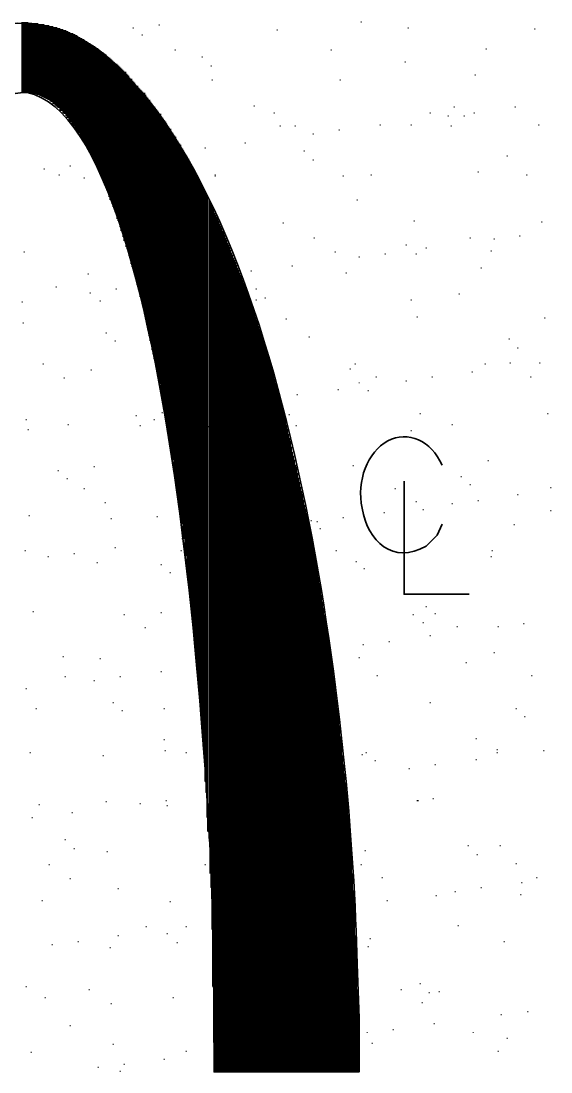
# Model space of a CAD drawing. Header units: inches. Extents: x 5 to 516, y -193 to 129.
# Drawn here: x 34.471 to 36.239, y -51.656 to -48.151 of the extents above; entities that cross this region are included whole.
import ezdxf

# ---------------------------------------------------------------- set-up
doc = ezdxf.new("R2010")
doc.units = ezdxf.units.IN
doc.header["$MEASUREMENT"] = 0
doc.layers.add('PDF4_Geometry', color=7, linetype='Continuous')

msp = doc.modelspace()

# ---------------------------------------------------------------- linework, layer by layer
at = {"layer": 'PDF4_Geometry', "lineweight": 15}
for points in [[(34.4737489, -48.3879781), (34.4737489, -48.1546447), (34.4737489, -48.3879781)], [(34.4770855, -48.3879781), (34.4770855, -48.1546447), (34.4770855, -48.3879781)], [(34.4804221, -48.3879781), (34.4804221, -48.1546447), (34.4804221, -48.3879781)], [(34.4837451, -48.3879781), (34.4837451, -48.1546447), (34.4837451, -48.3879781)], [(34.4870817, -48.3879781), (34.4870817, -48.1546447), (34.4870817, -48.3879781)], [(34.4904183, -48.3879781), (34.4904183, -48.1546447), (34.4904183, -48.3879781)], [(34.4937549, -48.3879781), (34.4937549, -48.1546447), (34.4937549, -48.3879781)], [(34.4970779, -48.3913147), (34.4970779, -48.1579813), (34.4970779, -48.3913147)], [(34.5004145, -48.3913147), (34.5004145, -48.1579813), (34.5004145, -48.3913147)], [(34.5037511, -48.3913147), (34.5037511, -48.1579813), (34.5037511, -48.3913147)], [(34.5070877, -48.3913147), (34.5070877, -48.1579813), (34.5070877, -48.3913147)], [(34.5104107, -48.3946512), (34.5104107, -48.1579846), (34.5104107, -48.3946512)], [(34.5137473, -48.3946512), (34.5137473, -48.1579846), (34.5137473, -48.3946512)], [(34.5170839, -48.3946512), (34.5170839, -48.1579846), (34.5170839, -48.3946512)], [(34.5204205, -48.3946512), (34.5204205, -48.1579846), (34.5204205, -48.3946512)], [(34.5237571, -48.397981), (34.5237571, -48.157981), (34.5237571, -48.397981)], [(34.5270801, -48.397981), (34.5270801, -48.157981), (34.5270801, -48.397981)], [(34.5304167, -48.397981), (34.5304167, -48.1613144), (34.5304167, -48.397981)], [(34.5337533, -48.4013109), (34.5337533, -48.1613108), (34.5337533, -48.4013109)], [(34.5370898, -48.4013109), (34.5370898, -48.1613108), (34.5370898, -48.4013109)], [(34.5404129, -48.4046474), (34.5404129, -48.1613141), (34.5404129, -48.4046474)], [(34.5437495, -48.4046474), (34.5437495, -48.1613141), (34.5437495, -48.4046474)], [(34.5470861, -48.407984), (34.5470861, -48.1613173), (34.5470861, -48.407984)], [(34.5504226, -48.407984), (34.5504226, -48.1646507), (34.5504226, -48.407984)], [(34.5537457, -48.4113138), (34.5537457, -48.1646472), (34.5537457, -48.4113138)], [(34.5570823, -48.4113138), (34.5570823, -48.1646472), (34.5570823, -48.4113138)], [(34.5604188, -48.4146436), (34.5604188, -48.1646436), (34.5604188, -48.4146436)], [(34.5637554, -48.4146436), (34.5637554, -48.1646436), (34.5637554, -48.4146436)], [(34.5670785, -48.4179802), (34.5670785, -48.1679802), (34.5670785, -48.4179802)], [(34.570415, -48.4213168), (34.570415, -48.1679835), (34.570415, -48.4213168)], [(34.5737516, -48.4213168), (34.5737516, -48.1679835), (34.5737516, -48.4213168)], [(34.5770882, -48.4279832), (34.5770882, -48.1679832), (34.5770882, -48.4279832)], [(34.5804113, -48.4279832), (34.5804113, -48.1713165), (34.5804113, -48.4279832)], [(34.5837478, -48.431313), (34.5837478, -48.171313), (34.5837478, -48.431313)], [(34.5870844, -48.4346496), (34.5870844, -48.1713163), (34.5870844, -48.4346496)], [(34.590421, -48.4379794), (34.590421, -48.1713127), (34.590421, -48.4379794)], [(34.593744, -48.441316), (34.593744, -48.1746493), (34.593744, -48.441316)], [(34.5970806, -48.441316), (34.5970806, -48.1746493), (34.5970806, -48.441316)], [(34.6004172, -48.4479824), (34.6004172, -48.1746491), (34.6004172, -48.4479824)], [(34.6037538, -48.4513122), (34.6037538, -48.1779789), (34.6037538, -48.4513122)], [(34.6070904, -48.4513122), (34.6070904, -48.1779789), (34.6070904, -48.4513122)], [(34.6104134, -48.4579786), (34.6104134, -48.1779786), (34.6104134, -48.4579786)], [(34.61375, -48.4613152), (34.61375, -48.1813152), (34.61375, -48.4613152)], [(34.6170866, -48.4613152), (34.6170866, -48.1813152), (34.6170866, -48.4613152)], [(34.6204232, -48.4679816), (34.6204232, -48.1813149), (34.6204232, -48.4679816)], [(34.6237462, -48.474648), (34.6237462, -48.184648), (34.6237462, -48.474648)], [(34.6270828, -48.474648), (34.6270828, -48.184648), (34.6270828, -48.474648)], [(34.6304194, -48.4813144), (34.6304194, -48.187981), (34.6304194, -48.4813144)], [(34.633756, -48.4879808), (34.633756, -48.1879808), (34.633756, -48.4879808)], [(34.637079, -48.4879808), (34.637079, -48.1913141), (34.637079, -48.4879808)], [(34.6404156, -48.4946472), (34.6404156, -48.1913138), (34.6404156, -48.4946472)], [(34.6437522, -48.5013136), (34.6437522, -48.1913136), (34.6437522, -48.5013136)], [(34.6470888, -48.5013136), (34.6470888, -48.1946469), (34.6470888, -48.5013136)], [(34.6504118, -48.50798), (34.6504118, -48.1946466), (34.6504118, -48.50798)], [(34.6537484, -48.5146464), (34.6537484, -48.1979797), (34.6537484, -48.5146464)], [(34.657085, -48.517983), (34.657085, -48.1979829), (34.657085, -48.517983)], [(34.6604216, -48.5246494), (34.6604216, -48.201316), (34.6604216, -48.5246494)], [(34.6637446, -48.5246494), (34.6637446, -48.2046493), (34.6637446, -48.5246494)], [(34.6670812, -48.5346456), (34.6670812, -48.2046455), (34.6670812, -48.5346456)], [(34.6704178, -48.5379821), (34.6704178, -48.2079821), (34.6704178, -48.5379821)], [(34.6737544, -48.5446485), (34.6737544, -48.2079818), (34.6737544, -48.5446485)], [(34.6770774, -48.5479783), (34.6770774, -48.2113117), (34.6770774, -48.5479783)], [(34.680414, -48.5579813), (34.680414, -48.2113146), (34.680414, -48.5579813)], [(34.6837506, -48.5613179), (34.6837506, -48.2146512), (34.6837506, -48.5613179)], [(34.6870871, -48.5679775), (34.6870871, -48.2179775), (34.6870871, -48.5679775)], [(34.6904237, -48.5713141), (34.6904237, -48.2179808), (34.6904237, -48.5713141)], [(34.6937468, -48.5746507), (34.6937468, -48.2213174), (34.6937468, -48.5746507)], [(34.6970834, -48.5846469), (34.6970834, -48.2246469), (34.6970834, -48.5846469)], [(34.7004199, -48.5913133), (34.7004199, -48.2246466), (34.7004199, -48.5913133)], [(34.7037565, -48.5979797), (34.7037565, -48.2279797), (34.7037565, -48.5979797)], [(34.7070796, -48.6013163), (34.7070796, -48.2313163), (34.7070796, -48.6013163)], [(34.7104161, -48.6113125), (34.7104161, -48.2313125), (34.7104161, -48.6113125)], [(34.7137527, -48.6146491), (34.7137527, -48.2346491), (34.7137527, -48.6146491)], [(34.7170893, -48.6213155), (34.7170893, -48.2346488), (34.7170893, -48.6213155)], [(34.7204123, -48.6246453), (34.7204123, -48.2379786), (34.7204123, -48.6246453)], [(34.7237489, -48.6379781), (34.7237489, -48.2413114), (34.7237489, -48.6379781)], [(34.7270855, -48.6446513), (34.7270855, -48.2413179), (34.7270855, -48.6446513)], [(34.7304221, -48.6513109), (34.7304221, -48.2446442), (34.7304221, -48.6513109)], [(34.7337451, -48.6613139), (34.7337451, -48.2479805), (34.7337451, -48.6613139)], [(34.7370817, -48.6679803), (34.7370817, -48.2513136), (34.7370817, -48.6679803)], [(34.7404183, -48.6779832), (34.7404183, -48.2546499), (34.7404183, -48.6779832)], [(34.7437549, -48.681313), (34.7437549, -48.2546463), (34.7437549, -48.681313)], [(34.7470779, -48.691316), (34.7470779, -48.2579827), (34.7470779, -48.691316)], [(34.7504145, -48.7013122), (34.7504145, -48.2613122), (34.7504145, -48.7013122)], [(34.7537511, -48.7046488), (34.7537511, -48.2646488), (34.7537511, -48.7046488)], [(34.7570877, -48.7179816), (34.7570877, -48.2679816), (34.7570877, -48.7179816)], [(34.7604107, -48.724648), (34.7604107, -48.2713146), (34.7604107, -48.724648)], [(34.7637473, -48.7379808), (34.7637473, -48.2746474), (34.7637473, -48.7379808)], [(34.7670839, -48.747977), (34.7670839, -48.2746436), (34.7670839, -48.747977)], [(34.7704205, -48.7513136), (34.7704205, -48.2779802), (34.7704205, -48.7513136)], [(34.7737571, -48.7613166), (34.7737571, -48.2813165), (34.7737571, -48.7613166)], [(34.7770801, -48.7713128), (34.7770801, -48.2846461), (34.7770801, -48.7713128)], [(34.7804167, -48.7746494), (34.7804167, -48.2879827), (34.7804167, -48.7746494)], [(34.7837533, -48.7879822), (34.7837533, -48.2913155), (34.7837533, -48.7879822)], [(34.7870899, -48.7946486), (34.7870899, -48.2946485), (34.7870899, -48.7946486)], [(34.7904129, -48.8113179), (34.7904129, -48.2946512), (34.7904129, -48.8113179)], [(34.7937495, -48.8179776), (34.7937495, -48.2979775), (34.7937495, -48.8179776)], [(34.7970861, -48.8246507), (34.7970861, -48.3013174), (34.7970861, -48.8246507)], [(34.8004227, -48.8379835), (34.8004227, -48.3046501), (34.8004227, -48.8379835)], [(34.8037457, -48.8513163), (34.8037457, -48.3079829), (34.8037457, -48.8513163)], [(34.8070823, -48.8546461), (34.8070823, -48.3113127), (34.8070823, -48.8546461)], [(34.8104189, -48.8713155), (34.8104189, -48.3146488), (34.8104189, -48.8713155)], [(34.8137555, -48.8846483), (34.8137555, -48.3179816), (34.8137555, -48.8846483)], [(34.8170785, -48.8879781), (34.8170785, -48.3213114), (34.8170785, -48.8879781)], [(34.8204151, -48.9046475), (34.8204151, -48.3213141), (34.8204151, -48.9046475)], [(34.8237517, -48.9113139), (34.8237517, -48.3279805), (34.8237517, -48.9113139)], [(34.8270882, -48.9179803), (34.8270882, -48.3313136), (34.8270882, -48.9179803)], [(34.8304113, -48.9346497), (34.8304113, -48.3346496), (34.8304113, -48.9346497)], [(34.8337479, -48.9446459), (34.8337479, -48.3413125), (34.8337479, -48.9446459)], [(34.8370844, -48.9613152), (34.8370844, -48.3446485), (34.8370844, -48.9613152)], [(34.840421, -48.9713114), (34.840421, -48.3446447), (34.840421, -48.9713114)], [(34.8437441, -48.974648), (34.8437441, -48.3513146), (34.8437441, -48.974648)], [(34.8470807, -48.9913174), (34.8470807, -48.3546507), (34.8470807, -48.9913174)], [(34.8504172, -48.9946472), (34.8504172, -48.3579805), (34.8504172, -48.9946472)], [(34.8537538, -49.0113166), (34.8537538, -48.3646499), (34.8537538, -49.0113166)], [(34.8570904, -49.0313158), (34.8570904, -48.3679824), (34.8570904, -49.0313158)], [(34.8604134, -49.0346456), (34.8604134, -48.3679789), (34.8604134, -49.0346456)], [(34.86375, -49.051315), (34.86375, -48.3746483), (34.86375, -49.051315)], [(34.8670866, -49.0713142), (34.8670866, -48.3779808), (34.8670866, -49.0713142)], [(34.8704232, -49.0779806), (34.8704232, -48.3813138), (34.8704232, -49.0779806)], [(34.8737462, -49.0946499), (34.8737462, -48.3846499), (34.8737462, -49.0946499)], [(34.8770828, -49.0979797), (34.8770828, -48.3879797), (34.8770828, -49.0979797)], [(34.8804194, -49.1213155), (34.8804194, -48.3913155), (34.8804194, -49.1213155)], [(34.883756, -49.1346483), (34.883756, -48.3913149), (34.883756, -49.1346483)], [(34.887079, -49.1513109), (34.887079, -48.3979775), (34.887079, -49.1513109)], [(34.8904156, -49.1613139), (34.8904156, -48.4046472), (34.8904156, -49.1613139)], [(34.8937522, -49.1846497), (34.8937522, -48.4079829), (34.8937522, -49.1846497)], [(34.8970888, -49.2013123), (34.8970888, -48.4146455), (34.8970888, -49.2013123)], [(34.9004118, -49.2179817), (34.9004118, -48.4146483), (34.9004118, -49.2179817)], [(34.9037484, -49.2246481), (34.9037484, -48.4213147), (34.9037484, -49.2246481)], [(34.907085, -49.247977), (34.907085, -48.427977), (34.907085, -49.247977)], [(34.9104216, -49.2613166), (34.9104216, -48.4313166), (34.9104216, -49.2613166)], [(34.9137446, -49.2779792), (34.9137446, -48.4379792), (34.9137446, -49.2779792)], [(34.9170812, -49.291312), (34.9170812, -48.4379786), (34.9170812, -49.291312)], [(34.9204178, -49.2979784), (34.9204178, -48.444645), (34.9204178, -49.2979784)], [(34.9237544, -49.3213142), (34.9237544, -48.4479808), (34.9237544, -49.3213142)], [(34.9270774, -49.3379836), (34.9270774, -48.4513168), (34.9270774, -49.3379836)], [(34.930414, -49.3546462), (34.930414, -48.4579795), (34.930414, -49.3546462)], [(34.9337506, -49.3613126), (34.9337506, -48.4613124), (34.9337506, -49.3613126)], [(34.9370872, -49.3946513), (34.9370872, -48.461318), (34.9370872, -49.3946513)], [(34.9404238, -49.4146437), (34.9404238, -48.4713103), (34.9404238, -49.4146437)], [(34.9437468, -49.4279833), (34.9437468, -48.4746499), (34.9437468, -49.4279833)], [(34.9470834, -49.4546489), (34.9470834, -48.4813155), (34.9470834, -49.4546489)], [(34.95042, -49.4713115), (34.95042, -48.4846447), (34.95042, -49.4713115)], [(34.9537565, -49.4913175), (34.9537565, -48.4879841), (34.9537565, -49.4913175)], [(34.9570796, -49.4979771), (34.9570796, -48.4946437), (34.9570796, -49.4979771)], [(34.9604162, -49.5313158), (34.9604162, -48.5013157), (34.9604162, -49.5313158)], [(34.9637528, -49.551315), (34.9637528, -48.5046483), (34.9637528, -49.551315)], [(34.9670893, -49.5646478), (34.9670893, -48.5113144), (34.9670893, -49.5646478)], [(34.9704124, -49.5913134), (34.9704124, -48.5113132), (34.9704124, -49.5913134)], [(34.973749, -49.6079828), (34.973749, -48.5213161), (34.973749, -49.6079828)], [(34.9770855, -49.6146492), (34.9770855, -48.524649), (34.9770855, -49.6146492)], [(34.9804221, -49.651311), (34.9804221, -48.5313109), (34.9804221, -49.651311)], [(34.9837452, -49.6646437), (34.9837452, -48.5346437), (34.9837452, -49.6646437)], [(34.9870817, -49.7046489), (34.9870817, -48.5379821), (34.9870817, -49.7046489)], [(34.9904183, -49.7213115), (34.9904183, -48.547978), (34.9904183, -49.7213115)], [(34.9937549, -49.7579801), (34.9937549, -48.5513134), (34.9937549, -49.7579801)], [(34.997078, -49.7713129), (34.997078, -48.5579794), (34.997078, -49.7713129)], [(35.0004145, -49.801315), (35.0004145, -48.5613149), (35.0004145, -49.801315)], [(35.0037511, -49.8213142), (35.0037511, -48.5646474), (35.0037511, -49.8213142)], [(35.0070877, -49.8279806), (35.0070877, -48.5746472), (35.0070877, -49.8279806)], [(35.0104107, -49.8646492), (35.0104107, -48.5779824), (35.0104107, -49.8646492)], [(35.0137473, -49.877982), (35.0137473, -48.5846485), (35.0137473, -49.877982)], [(35.0170839, -49.9179804), (35.0170839, -48.5913136), (35.0170839, -49.9179804)], [(35.0204205, -49.9346497), (35.0204205, -48.597983), (35.0204205, -49.9346497)], [(35.0237571, -49.9813145), (35.0237571, -48.6013144), (35.0237571, -49.9813145)], [(35.0270801, -50.0113167), (35.0270801, -48.6079832), (35.0270801, -50.0113167)], [(35.0304167, -50.0446487), (35.0304167, -48.6113153), (35.0304167, -50.0446487)], [(35.0337533, -50.061318), (35.0337533, -48.6213179), (35.0337533, -50.061318)], [(35.0370899, -50.1113126), (35.0370899, -48.6279791), (35.0370899, -50.1113126)], [(35.0404129, -50.1446514), (35.0404129, -48.6346513), (35.0404129, -50.1446514)], [(35.0437495, -50.1779834), (35.0437495, -48.6379833), (35.0437495, -50.1779834)], [(35.0470861, -50.194646), (35.0470861, -48.6446458), (35.0470861, -50.194646)], [(35.0504227, -50.2446473), (35.0504227, -48.6513139), (35.0504227, -50.2446473)], [(35.0537457, -50.2779793), (35.0537457, -48.6579792), (35.0537457, -50.2779793)], [(35.0570823, -50.3113181), (35.0570823, -48.6613179), (35.0570823, -50.3113181)], [(35.0604189, -50.3279807), (35.0604189, -48.6713139), (35.0604189, -50.3279807)], [(35.0637555, -50.3879782), (35.0637555, -48.677978), (35.0637555, -50.3879782)], [(35.0670785, -50.4346498), (35.0670785, -48.6846496), (35.0670785, -50.4346498)], [(35.0704151, -50.454649), (35.0704151, -48.6913155), (35.0704151, -50.454649)], [(35.0737517, -50.5246495), (35.0737517, -48.6979826), (35.0737517, -50.5246495)], [(35.0770883, -50.5713143), (35.0770883, -48.7046476), (35.0770883, -50.5713143)], [(35.0804113, -50.5946501), (35.0804113, -48.7079833), (35.0804113, -50.5946501)], [(35.0837479, -50.6879796), (35.0837479, -48.7179795), (35.0837479, -50.6879796)], [(35.0870845, -50.7246482), (35.0870845, -48.724648), (35.0870845, -50.7246482)], [(35.0904211, -50.8079815), (35.0904211, -48.7313146), (35.0904211, -50.8079815)], [(35.0937441, -50.8546463), (35.0937441, -48.7413127), (35.0937441, -50.8546463)], [(35.0970807, -50.8779821), (35.0970807, -48.7479819), (35.0970807, -50.8779821)], [(35.1004173, -50.9946474), (35.1004173, -48.7546472), (35.1004173, -50.9946474)], [(35.1037538, -51.0413122), (35.1037538, -48.7579787), (35.1037538, -51.0413122)], [(35.1070904, -51.1813132), (35.1070904, -48.7679798), (35.1070904, -51.1813132)], [(35.1104135, -51.3713157), (35.1104135, -48.7746487), (35.1104135, -51.3713157)], [(35.1137501, -51.5579816), (35.1137501, -48.7813147), (35.1137501, -51.5579816)], [(35.1170866, -51.6546477), (35.1170866, -48.7913141), (35.1170866, -51.6546477)], [(35.1204232, -51.6546477), (35.1204232, -48.7979809), (35.1204232, -51.6546477)], [(35.1237463, -51.6546477), (35.1237463, -48.8046475), (35.1237463, -51.6546477)], [(35.1270828, -51.6546477), (35.1270828, -48.8079807), (35.1270828, -51.6546477)], [(35.1304194, -51.6546477), (35.1304194, -48.8179808), (35.1304194, -51.6546477)], [(35.133756, -51.6546477), (35.133756, -48.8279808), (35.133756, -51.6546477)], [(35.137079, -51.6546477), (35.137079, -48.8346476), (35.137079, -51.6546477)], [(35.1404156, -51.6546477), (35.1404156, -48.8413142), (35.1404156, -51.6546477)], [(35.1437522, -51.6546477), (35.1437522, -48.8513142), (35.1437522, -51.6546477)], [(35.1470888, -51.6546477), (35.1470888, -48.8546474), (35.1470888, -51.6546477)], [(35.1504118, -51.6546477), (35.1504118, -48.8646474), (35.1504118, -51.6546477)], [(35.1537484, -51.6546477), (35.1537484, -48.8746474), (35.1537484, -51.6546477)], [(35.157085, -51.6546477), (35.157085, -48.8813143), (35.157085, -51.6546477)], [(35.1604216, -51.6546477), (35.1604216, -48.891314), (35.1604216, -51.6546477)], [(35.1637446, -51.6546477), (35.1637446, -48.8979809), (35.1637446, -51.6546477)], [(35.1670812, -51.6546477), (35.1670812, -48.9046475), (35.1670812, -51.6546477)], [(35.1704178, -51.6546477), (35.1704178, -48.9146475), (35.1704178, -51.6546477)], [(35.1737544, -51.6546477), (35.1737544, -48.9246475), (35.1737544, -51.6546477)], [(35.1770774, -51.6546477), (35.1770774, -48.9313142), (35.1770774, -51.6546477)], [(35.180414, -51.6546477), (35.180414, -48.9413142), (35.180414, -51.6546477)], [(35.1837506, -51.6546477), (35.1837506, -48.9479808), (35.1837506, -51.6546477)], [(35.1870872, -51.6546477), (35.1870872, -48.9546476), (35.1870872, -51.6546477)], [(35.1904238, -51.6546477), (35.1904238, -48.9646476), (35.1904238, -51.6546477)], [(35.1937468, -51.6546477), (35.1937468, -48.9746474), (35.1937468, -51.6546477)], [(35.1970834, -51.6546477), (35.1970834, -48.9813142), (35.1970834, -51.6546477)], [(35.20042, -51.6546477), (35.20042, -48.9913142), (35.20042, -51.6546477)], [(35.2037566, -51.6546477), (35.2037566, -48.9979808), (35.2037566, -51.6546477)], [(35.2070796, -51.6546477), (35.2070796, -49.0046474), (35.2070796, -51.6546477)], [(35.2104162, -51.6546477), (35.2104162, -49.0146475), (35.2104162, -51.6546477)], [(35.2137528, -51.6546477), (35.2137528, -49.0246475), (35.2137528, -51.6546477)], [(35.2170894, -51.6546477), (35.2170894, -49.0313141), (35.2170894, -51.6546477)], [(35.2204124, -51.6546477), (35.2204124, -49.0413141), (35.2204124, -51.6546477)], [(35.223749, -51.6546477), (35.223749, -49.0479809), (35.223749, -51.6546477)], [(35.2270856, -51.6546477), (35.2270856, -49.0546476), (35.2270856, -51.6546477)], [(35.2304222, -51.6546477), (35.2304222, -49.0679808), (35.2304222, -51.6546477)], [(35.2337452, -51.6546477), (35.2337452, -49.0779808), (35.2337452, -51.6546477)], [(35.2370818, -51.6546477), (35.2370818, -49.0879808), (35.2370818, -51.6546477)], [(35.2404184, -51.6546477), (35.2404184, -49.0979808), (35.2404184, -51.6546477)], [(35.2437549, -51.6546477), (35.2437549, -49.1013142), (35.2437549, -51.6546477)], [(35.247078, -51.6546477), (35.247078, -49.1179808), (35.247078, -51.6546477)], [(35.2504146, -51.6546477), (35.2504146, -49.1279808), (35.2504146, -51.6546477)], [(35.2537511, -51.6546477), (35.2537511, -49.1379809), (35.2537511, -51.6546477)], [(35.2570877, -51.6546477), (35.2570877, -49.1479809), (35.2570877, -51.6546477)], [(35.2604108, -51.6546477), (35.2604108, -49.1513141), (35.2604108, -51.6546477)], [(35.2637474, -51.6546477), (35.2637474, -49.1679809), (35.2637474, -51.6546477)], [(35.2670839, -51.6546477), (35.2670839, -49.1779807), (35.2670839, -51.6546477)], [(35.2704205, -51.6546477), (35.2704205, -49.1879807), (35.2704205, -51.6546477)], [(35.2737571, -51.6546477), (35.2737571, -49.1979808), (35.2737571, -51.6546477)], [(35.2770801, -51.6546477), (35.2770801, -49.2013142), (35.2770801, -51.6546477)], [(35.2804167, -51.6546477), (35.2804167, -49.2179808), (35.2804167, -51.6546477)], [(35.2837533, -51.6546477), (35.2837533, -49.2279808), (35.2837533, -51.6546477)], [(35.2870899, -51.6546477), (35.2870899, -49.2413142), (35.2870899, -51.6546477)], [(35.2904129, -51.6546477), (35.2904129, -49.2513143), (35.2904129, -51.6546477)], [(35.2937495, -51.6546477), (35.2937495, -49.2613141), (35.2937495, -51.6546477)], [(35.2970861, -51.6546477), (35.2970861, -49.2713141), (35.2970861, -51.6546477)], [(35.3004227, -51.6546477), (35.3004227, -49.2846475), (35.3004227, -51.6546477)], [(35.3037457, -51.6546477), (35.3037457, -49.287981), (35.3037457, -51.6546477)], [(35.3070823, -51.6546477), (35.3070823, -49.3079807), (35.3070823, -51.6546477)], [(35.3104189, -51.6546477), (35.3104189, -49.3179808), (35.3104189, -51.6546477)], [(35.3137555, -51.6546477), (35.3137555, -49.3313142), (35.3137555, -51.6546477)], [(35.3170785, -51.6546477), (35.3170785, -49.3446474), (35.3170785, -51.6546477)], [(35.3204151, -51.6546477), (35.3204151, -49.3579809), (35.3204151, -51.6546477)], [(35.3237517, -51.6546477), (35.3237517, -49.3679809), (35.3237517, -51.6546477)], [(35.3270883, -51.6546477), (35.3270883, -49.3746475), (35.3270883, -51.6546477)], [(35.3304113, -51.6546477), (35.3304113, -49.3946475), (35.3304113, -51.6546477)], [(35.3337479, -51.6546477), (35.3337479, -49.4046475), (35.3337479, -51.6546477)], [(35.3370845, -51.6546477), (35.3370845, -49.417981), (35.3370845, -51.6546477)], [(35.3404211, -51.6546477), (35.3404211, -49.4313142), (35.3404211, -51.6546477)], [(35.3437441, -51.6546477), (35.3437441, -49.4446476), (35.3437441, -51.6546477)], [(35.3470807, -51.6546477), (35.3470807, -49.4546476), (35.3470807, -51.6546477)], [(35.3504173, -51.6546477), (35.3504173, -49.4613142), (35.3504173, -51.6546477)], [(35.3537539, -51.6546477), (35.3537539, -49.4813143), (35.3537539, -51.6546477)], [(35.3570905, -51.6546477), (35.3570905, -49.4979809), (35.3570905, -51.6546477)], [(35.3604135, -51.6546477), (35.3604135, -49.5113141), (35.3604135, -51.6546477)], [(35.3637501, -51.6546477), (35.3637501, -49.5279809), (35.3637501, -51.6546477)], [(35.3670867, -51.6546477), (35.3670867, -49.5413141), (35.3670867, -51.6546477)], [(35.3704232, -51.6546477), (35.3704232, -49.5513141), (35.3704232, -51.6546477)], [(35.3737463, -51.6546477), (35.3737463, -49.5713142), (35.3737463, -51.6546477)], [(35.3770829, -51.6546477), (35.3770829, -49.5879808), (35.3770829, -51.6546477)], [(35.3804195, -51.6546477), (35.3804195, -49.6013143), (35.3804195, -51.6546477)], [(35.383756, -51.6546477), (35.383756, -49.6146475), (35.383756, -51.6546477)], [(35.3870791, -51.6546477), (35.3870791, -49.6313143), (35.3870791, -51.6546477)], [(35.3904157, -51.6546477), (35.3904157, -49.6379809), (35.3904157, -51.6546477)], [(35.3937522, -51.6546477), (35.3937522, -49.6579809), (35.3937522, -51.6546477)], [(35.3970888, -51.6546477), (35.3970888, -49.6746476), (35.3970888, -51.6546477)], [(35.4004119, -51.6546477), (35.4004119, -49.6879808), (35.4004119, -51.6546477)], [(35.4037484, -51.6546477), (35.4037484, -49.7046477), (35.4037484, -51.6546477)], [(35.407085, -51.6546477), (35.407085, -49.7179808), (35.407085, -51.6546477)], [(35.4104216, -51.6546477), (35.4104216, -49.7279809), (35.4104216, -51.6546477)], [(35.4137447, -51.6546477), (35.4137447, -49.7479809), (35.4137447, -51.6546477)], [(35.4170812, -51.6546477), (35.4170812, -49.7646476), (35.4170812, -51.6546477)], [(35.4204178, -51.6546477), (35.4204178, -49.7779809), (35.4204178, -51.6546477)], [(35.4237544, -51.6546477), (35.4237544, -49.7913142), (35.4237544, -51.6546477)], [(35.4270774, -51.6546477), (35.4270774, -49.8046476), (35.4270774, -51.6546477)], [(35.430414, -51.6546477), (35.430414, -49.8213142), (35.430414, -51.6546477)], [(35.4337506, -51.6546477), (35.4337506, -49.8279808), (35.4337506, -51.6546477)], [(35.4370872, -51.6546477), (35.4370872, -49.8513143), (35.4370872, -51.6546477)], [(35.4404238, -51.6546477), (35.4404238, -49.8713143), (35.4404238, -51.6546477)], [(35.4437468, -51.6546477), (35.4437468, -49.887981), (35.4437468, -51.6546477)], [(35.4470834, -51.6546477), (35.4470834, -49.9046476), (35.4470834, -51.6546477)], [(35.45042, -51.6546477), (35.45042, -49.9246476), (35.45042, -51.6546477)], [(35.4537566, -51.6546477), (35.4537566, -49.9313142), (35.4537566, -51.6546477)], [(35.4570796, -51.6546477), (35.4570796, -49.9613142), (35.4570796, -51.6546477)], [(35.4604162, -51.6546477), (35.4604162, -49.9813142), (35.4604162, -51.6546477)], [(35.4637528, -51.6546477), (35.4637528, -50.0046475), (35.4637528, -51.6546477)], [(35.4670894, -51.6546477), (35.4670894, -50.0246476), (35.4670894, -51.6546477)], [(35.4704124, -51.6546477), (35.4704124, -50.0346476), (35.4704124, -51.6546477)], [(35.473749, -51.6546477), (35.473749, -50.0646475), (35.473749, -51.6546477)], [(35.4770856, -51.6546477), (35.4770856, -50.0879809), (35.4770856, -51.6546477)], [(35.4804222, -51.6546477), (35.4804222, -50.1079809), (35.4804222, -51.6546477)], [(35.4837452, -51.6546477), (35.4837452, -50.1313142), (35.4837452, -51.6546477)], [(35.4870818, -51.6546477), (35.4870818, -50.1413142), (35.4870818, -51.6546477)], [(35.4904184, -51.6546477), (35.4904184, -50.1713142), (35.4904184, -51.6546477)], [(35.493755, -51.6546477), (35.493755, -50.1913143), (35.493755, -51.6546477)], [(35.497078, -51.6546477), (35.497078, -50.2146476), (35.497078, -51.6546477)], [(35.5004146, -51.6546477), (35.5004146, -50.2346476), (35.5004146, -51.6546477)], [(35.5037512, -51.6546477), (35.5037512, -50.2446476), (35.5037512, -51.6546477)], [(35.5070878, -51.6546477), (35.5070878, -50.2813143), (35.5070878, -51.6546477)], [(35.5104108, -51.6546477), (35.5104108, -50.3079809), (35.5104108, -51.6546477)], [(35.5137474, -51.6546477), (35.5137474, -50.3346476), (35.5137474, -51.6546477)], [(35.517084, -51.6546477), (35.517084, -50.3479809), (35.517084, -51.6546477)], [(35.5204205, -51.6546477), (35.5204205, -50.387981), (35.5204205, -51.6546477)], [(35.5237571, -51.6546477), (35.5237571, -50.4146476), (35.5237571, -51.6546477)], [(35.5270802, -51.6546477), (35.5270802, -50.4413143), (35.5270802, -51.6546477)], [(35.5304168, -51.6546477), (35.5304168, -50.4546476), (35.5304168, -51.6546477)], [(35.5337533, -51.6546477), (35.5337533, -50.5013143), (35.5337533, -51.6546477)], [(35.5370899, -51.6546477), (35.5370899, -50.5379809), (35.5370899, -51.6546477)], [(35.540413, -51.6546477), (35.540413, -50.5546477), (35.540413, -51.6546477)], [(35.5437495, -51.6546477), (35.5437495, -50.6013143), (35.5437495, -51.6546477)], [(35.5470861, -51.6546477), (35.5470861, -50.6313143), (35.5470861, -51.6546477)], [(35.5504227, -51.6546477), (35.5504227, -50.6613143), (35.5504227, -51.6546477)], [(35.5537457, -51.6546477), (35.5537457, -50.6913143), (35.5537457, -51.6546477)], [(35.5570823, -51.6546477), (35.5570823, -50.7213144), (35.5570823, -51.6546477)], [(35.5604189, -51.6546477), (35.5604189, -50.7346477), (35.5604189, -51.6546477)], [(35.5637555, -51.6546477), (35.5637555, -50.797981), (35.5637555, -51.6546477)], [(35.5670785, -51.6546477), (35.5670785, -50.8413143), (35.5670785, -51.6546477)], [(35.5704151, -51.6546477), (35.5704151, -50.887981), (35.5704151, -51.6546477)], [(35.5737517, -51.6546477), (35.5737517, -50.9113143), (35.5737517, -51.6546477)], [(35.5770883, -51.6546477), (35.5770883, -50.9946477), (35.5770883, -51.6546477)], [(35.5804113, -51.6546477), (35.5804113, -51.0513143), (35.5804113, -51.6546477)], [(35.5837479, -51.6546477), (35.5837479, -51.0813143), (35.5837479, -51.6546477)], [(35.5870845, -51.6546477), (35.5870845, -51.2013143), (35.5870845, -51.6546477)], [(35.5904211, -51.6546477), (35.5904211, -51.2446477), (35.5904211, -51.6546477)], [(35.5937441, -51.6546477), (35.5937441, -51.3813143), (35.5937441, -51.6546477)], [(35.5970807, -51.6546477), (35.5970807, -51.427981), (35.5970807, -51.6546477)]]:
    msp.add_lwpolyline(points, close=True, dxfattribs=at)
for points in [[(35.6054222, -48.1563157), (35.6054222, -48.1529791)], [(34.8454124, -48.1763149), (34.8454124, -48.1729783)], [(34.9320823, -48.1663119), (34.9320823, -48.1629821)], [(35.32542, -48.1829813), (35.32542, -48.1796447)], [(35.7620791, -48.1763149), (35.7620791, -48.1729783)], [(36.185419, -48.1796447), (36.185419, -48.1763149)], [(34.4820904, -48.2229797), (34.4820904, -48.2196499)], [(34.6187549, -48.2063171), (34.6187549, -48.2029805)], [(34.8754145, -48.1996507), (34.8754145, -48.1963141)], [(34.9854135, -48.2496453), (34.9854135, -48.2463154)], [(35.5054195, -48.2496453), (35.5054195, -48.2463154)], [(36.0220889, -48.2463154), (36.0220889, -48.2429789)], [(35.07542, -48.272981), (35.07542, -48.2696444)], [(35.7520829, -48.2896504), (35.7520829, -48.2863138)], [(35.1054221, -48.3029832), (35.1054221, -48.2996466)], [(35.9854136, -48.3329786), (35.9854136, -48.3296488)], [(34.6720861, -48.3529778), (34.6720861, -48.349648)], [(35.1087452, -48.349648), (35.1087452, -48.3463114)], [(35.5354216, -48.349648), (35.5354216, -48.3463114)], [(34.5720833, -48.4196486), (34.5720833, -48.4163119)], [(35.2487463, -48.4363111), (35.2487463, -48.4329813)], [(35.915413, -48.4396477), (35.915413, -48.4363111)], [(36.1187482, -48.4396477), (36.1187482, -48.4363111)], [(34.6020855, -48.4496507), (34.6020855, -48.4463141)], [(34.7954178, -48.4596469), (34.7954178, -48.4563171)], [(35.3154238, -48.4596469), (35.3154238, -48.4563171)], [(35.8354162, -48.4596469), (35.8354162, -48.4563171)], [(35.8954206, -48.4696499), (35.8954206, -48.4663133)], [(35.9487518, -48.4696499), (35.9487518, -48.4663133)], [(35.9820905, -48.4596469), (35.9820905, -48.4563171)], [(34.8654184, -48.5063117), (34.8654184, -48.5029819)], [(35.3354162, -48.5029819), (35.3354162, -48.4996453)], [(35.3854108, -48.5029819), (35.3854108, -48.4996453)], [(35.6687495, -48.4996453), (35.6687495, -48.4963155)], [(35.7720889, -48.4996453), (35.7720889, -48.4963155)], [(35.9054168, -48.5029819), (35.9054168, -48.4996453)], [(36.1987518, -48.4996453), (36.1987518, -48.4963155)], [(34.8854107, -48.5196445), (34.8854107, -48.5163147)], [(35.4454151, -48.5296475), (35.4454151, -48.5263108)], [(35.5320851, -48.5163147), (35.5320851, -48.5129781)], [(35.0854161, -48.5763122), (35.0854161, -48.5729824)], [(35.2187441, -48.5596496), (35.2187441, -48.556313)], [(34.7487462, -48.5829786), (34.7487462, -48.5796488)], [(34.7720888, -48.6163174), (34.7720888, -48.6129808)], [(34.9987463, -48.5863152), (34.9987463, -48.5829786)], [(35.415413, -48.5863152), (35.415413, -48.5829786)], [(35.4454151, -48.6163174), (35.4454151, -48.6129808)], [(36.0920895, -48.6029778), (36.0920895, -48.599648)], [(34.5487543, -48.6463128), (34.5487543, -48.642983)], [(34.6354107, -48.6363166), (34.6354107, -48.63298)], [(34.5987489, -48.666312), (34.5987489, -48.6629821)], [(34.6820823, -48.676315), (34.6820823, -48.6729784)], [(35.1187549, -48.6696486), (35.1187549, -48.666312), (35.1187549, -48.6629821)], [(35.5454179, -48.6696486), (35.5454179, -48.666312)], [(35.6387474, -48.666312), (35.6387474, -48.6629821)], [(35.9954233, -48.6563157), (35.9954233, -48.6529792)], [(36.1587534, -48.666312), (36.1587534, -48.6629821)], [(34.9154129, -48.7329827), (34.9154129, -48.7296461)], [(35.5920894, -48.7496453), (35.5920894, -48.7463155)], [(34.9454151, -48.7629781), (34.9454151, -48.7596483)], [(35.3454124, -48.8263123), (35.3454124, -48.8229824)], [(35.7820851, -48.8196459), (35.7820851, -48.816316)], [(36.208748, -48.8229824), (36.208748, -48.8196459)], [(34.8954205, -48.8429816), (34.8954205, -48.839645)], [(34.9320823, -48.8796502), (34.9320823, -48.8763136)], [(35.0887528, -48.8963128), (35.0887528, -48.892983)], [(35.4487517, -48.8763136), (35.4487517, -48.8729838)], [(35.9687442, -48.8763136), (35.9687442, -48.8729838)], [(36.0487544, -48.8796502), (36.0487544, -48.8763136)], [(36.1354176, -48.8696472), (36.1354176, -48.8663174)], [(34.4820904, -48.9229784), (34.4820904, -48.9196486)], [(35.0020828, -48.9229784), (35.0020828, -48.9196486)], [(35.5187522, -48.9229784), (35.5187522, -48.9196486)], [(35.6854189, -48.9296448), (35.6854189, -48.926315)], [(35.7554195, -48.8996494), (35.7554195, -48.8963128)], [(35.7887447, -48.9296448), (35.7887447, -48.926315)], [(35.8220834, -48.9096456), (35.8220834, -48.9063158)], [(36.0387447, -48.9196486), (36.0387447, -48.916312)], [(35.598749, -48.9396478), (35.598749, -48.9363112)], [(34.6954151, -48.9963155), (34.6954151, -48.9929789)], [(35.1320877, -48.9896491), (35.1320877, -48.9863125)], [(35.1520802, -48.9996453), (35.1520802, -48.9963155)], [(35.23875, -48.9863125), (35.23875, -48.9829827)], [(35.3754146, -48.9696499), (35.3754146, -48.9663133)], [(35.555414, -48.9929789), (35.555414, -48.9896491)], [(36.0054195, -48.9763163), (36.0054195, -48.9729797)], [(34.9254227, -49.0296475), (34.9254227, -49.0263109)], [(34.5887527, -49.0396505), (34.5887527, -49.0363139)], [(34.7020882, -49.0596497), (34.7020882, -49.0563131)], [(34.7887446, -49.0463169), (34.7887446, -49.0429803)], [(35.2554194, -49.0463169), (35.2554194, -49.0429803)], [(35.9320824, -49.0629795), (35.9320824, -49.0596497)], [(34.4754172, -49.0896451), (34.4754172, -49.0863153)], [(34.7354135, -49.0863153), (34.7354135, -49.0829787)], [(35.2554194, -49.0829787), (35.2554194, -49.0796488)], [(35.2854216, -49.0763123), (35.2854216, -49.0729824)], [(35.7720889, -49.0829787), (35.7720889, -49.0796488)], [(35.7920813, -49.1396464), (35.7920813, -49.1363166)], [(36.218751, -49.142983), (36.218751, -49.1396464)], [(34.4787538, -49.1596456), (34.4787538, -49.1563158)], [(34.9054167, -49.1629822), (34.9054167, -49.1596456)], [(35.3554222, -49.1463128), (35.3554222, -49.142983)], [(34.7554194, -49.1929776), (34.7554194, -49.1896478)], [(35.4320823, -49.2063172), (35.4320823, -49.2029806)], [(36.0987491, -49.2129836), (36.0987491, -49.209647)], [(34.7854216, -49.21965), (34.7854216, -49.2163133)], [(36.1287512, -49.242979), (36.1287512, -49.2396491)], [(34.5454178, -49.2963169), (34.5454178, -49.2929803)], [(34.7054113, -49.3163161), (34.7054113, -49.3129795)], [(35.0654238, -49.2963169), (35.0654238, -49.2929803)], [(35.1420839, -49.3129795), (35.1420839, -49.3096497)], [(35.5687469, -49.3129795), (35.5687469, -49.3096497)], [(35.5854162, -49.2963169), (35.5854162, -49.2929803)], [(36.0187523, -49.2963169), (36.0187523, -49.2929803)], [(36.1020856, -49.2929803), (36.1020856, -49.2896505)], [(36.2020816, -49.2929803), (36.2020816, -49.2896505)], [(34.6154183, -49.3429817), (34.6154183, -49.3396451)], [(34.9320823, -49.3529779), (34.9320823, -49.3496481)], [(35.1354108, -49.3396451), (35.1354108, -49.3363153)], [(35.6554167, -49.3396451), (35.6554167, -49.3363153)], [(35.7554195, -49.3529779), (35.7554195, -49.3496481)], [(35.8420894, -49.3396451), (35.8420894, -49.3363153)], [(35.9754173, -49.3229825), (35.9754173, -49.3196459)], [(36.1720862, -49.3396451), (36.1720862, -49.3363153)], [(35.5287485, -49.38298), (35.5287485, -49.3796502)], [(35.598749, -49.3596442), (35.598749, -49.3563145)], [(35.6287512, -49.3863166), (35.6287512, -49.38298)], [(35.305414, -49.4096456), (35.305414, -49.4063158)], [(35.392084, -49.3996494), (35.392084, -49.3963129)], [(35.0787565, -49.4396478), (35.0787565, -49.4363112)], [(34.48875, -49.4829828), (34.48875, -49.4796462)], [(34.8554221, -49.46965), (34.8554221, -49.4663134)], [(34.9154129, -49.4829828), (34.9154129, -49.4796462)], [(34.9420785, -49.459647), (34.9420785, -49.4563172)], [(35.3654184, -49.4663134), (35.3654184, -49.4629836)], [(35.8020775, -49.4629836), (35.8020775, -49.459647)], [(36.228754, -49.4629836), (36.228754, -49.459647)], [(34.4954232, -49.5163148), (34.4954232, -49.5129781)], [(34.6287511, -49.4996454), (34.6287511, -49.4963155)], [(34.8687549, -49.502982), (34.8687549, -49.4996454)], [(35.0954124, -49.5063118), (35.0954124, -49.502982)], [(35.3887473, -49.502982), (35.3887473, -49.4996454)], [(35.7720889, -49.5196445), (35.7720889, -49.5163148)], [(35.9087534, -49.4996454), (35.9087534, -49.4963155)], [(35.1287512, -49.5329841), (35.1287512, -49.5296475)], [(35.1520802, -49.63298), (35.1520802, -49.6296503)], [(36.0287485, -49.6196473), (36.0287485, -49.6163175)], [(34.5954123, -49.6529793), (34.5954123, -49.6496494)], [(34.715421, -49.6396464), (34.715421, -49.6363167)], [(35.2720888, -49.666312), (35.2720888, -49.6629822)], [(35.5787566, -49.6363167), (35.5787566, -49.63298)], [(34.6254145, -49.6796448), (34.6254145, -49.676315)], [(35.9387555, -49.6729784), (35.9387555, -49.6696487)], [(35.9687442, -49.6996508), (35.9687442, -49.6963142)], [(34.6820823, -49.7129836), (34.6820823, -49.709647)], [(35.1987517, -49.7129836), (35.1987517, -49.709647)], [(35.7187441, -49.7129836), (35.7187441, -49.709647)], [(36.1287512, -49.7329828), (36.1287512, -49.7296462)], [(36.2387501, -49.709647), (36.2387501, -49.7063172)], [(34.7520828, -49.7596484), (34.7520828, -49.7563118)], [(35.2687522, -49.7563118), (35.2687522, -49.752982)], [(35.7887447, -49.7563118), (35.7887447, -49.752982)], [(35.9087534, -49.7629782), (35.9087534, -49.7596484)], [(35.9954233, -49.752982), (35.9954233, -49.7496454)], [(34.4987462, -49.8029833), (34.4987462, -49.7996467)], [(34.9254227, -49.8063131), (34.9254227, -49.8029833)], [(35.3754146, -49.7896506), (35.3754146, -49.7863139)], [(35.6820824, -49.7929803), (35.6820824, -49.7896506)], [(35.8120873, -49.7829842), (35.8120873, -49.7796476)], [(36.2387501, -49.7863139), (36.2387501, -49.7829842)], [(34.7720888, -49.8129796), (34.7720888, -49.8096497)], [(35.4387555, -49.8196459), (35.4387555, -49.8163161)], [(35.4587479, -49.8229825), (35.4587479, -49.8196459)], [(35.5454179, -49.8096497), (35.5454179, -49.8063131)], [(36.1154185, -49.8329787), (36.1154185, -49.8296489)], [(35.098749, -49.8696473), (35.098749, -49.8663175)], [(35.2320904, -49.8529779), (35.2320904, -49.8496481)], [(35.4687441, -49.8463115), (35.4687441, -49.8429817)], [(34.7854216, -49.9096457), (34.7854216, -49.9063158)], [(35.008756, -49.8796503), (35.008756, -49.8763137)], [(34.4854134, -49.9196487), (34.4854134, -49.9163121)], [(34.5620872, -49.9396478), (34.5620872, -49.9363112)], [(34.6487571, -49.9296448), (34.6487571, -49.9263151)], [(35.0054194, -49.9196487), (35.0054194, -49.9163121)], [(35.5220888, -49.9196487), (35.5220888, -49.9163121)], [(36.0387447, -49.9396478), (36.0387447, -49.9363112)], [(36.0420813, -49.9196487), (36.0420813, -49.9163121)], [(34.7254172, -49.959647), (34.7254172, -49.9563172)], [(34.9387555, -49.9663134), (34.9387555, -49.9629836)], [(35.1620899, -49.9529806), (35.1620899, -49.9496508)], [(35.5887528, -49.9563172), (35.5887528, -49.9529806)], [(35.6154184, -49.9796462), (35.6154184, -49.9763164)], [(34.9687441, -49.992979), (34.9687441, -49.9896492)], [(34.512079, -50.1229839), (34.512079, -50.1196473)], [(35.3887473, -50.1096443), (35.3887473, -50.1063145)], [(35.8220834, -50.1063145), (35.8220834, -50.1029779)], [(34.8154237, -50.1329801), (34.8154237, -50.1296503)], [(34.9387555, -50.1263137), (34.9387555, -50.1229839)], [(35.1120818, -50.1263137), (35.1120818, -50.1229839)], [(35.3354162, -50.1296503), (35.3354162, -50.1263137)], [(35.7787485, -50.1329801), (35.7787485, -50.1296503)], [(35.8120873, -50.1596457), (35.8120873, -50.1563159)], [(35.8520856, -50.1296503), (35.8520856, -50.1263137)], [(34.8854107, -50.1763151), (34.8854107, -50.1729785)], [(35.4054167, -50.1763151), (35.4054167, -50.1729785)], [(35.9254228, -50.1729785), (35.9254228, -50.1696487)], [(36.0620873, -50.1729785), (36.0620873, -50.1696487)], [(36.1487504, -50.1629823), (36.1487504, -50.1596457)], [(35.6987518, -50.2229798), (35.6987518, -50.21965)], [(35.8354162, -50.2029806), (35.8354162, -50.1996509)], [(35.3854108, -50.2629782), (35.3854108, -50.2596484)], [(35.6120818, -50.2329828), (35.6120818, -50.2296463)], [(36.0487544, -50.2596484), (36.0487544, -50.2563118)], [(34.6120817, -50.2729812), (34.6120817, -50.2696446)], [(34.7354135, -50.2796476), (34.7354135, -50.276311)], [(35.1654129, -50.2929804), (35.1654129, -50.2896506)], [(35.1720861, -50.276311), (35.1720861, -50.2729812)], [(35.2520828, -50.2796476), (35.2520828, -50.276311)], [(35.2787484, -50.2796476), (35.2787484, -50.276311)], [(35.598749, -50.276311), (35.598749, -50.2729812)], [(35.9554114, -50.2929804), (35.9554114, -50.2896506)], [(34.9387555, -50.3229825), (34.9387555, -50.319646)], [(35.3087506, -50.3063132), (35.3087506, -50.3029834)], [(34.6187549, -50.3396452), (34.6187549, -50.3363154)], [(34.715421, -50.3529779), (34.715421, -50.3496482)], [(34.8020774, -50.3396452), (34.8020774, -50.3363154)], [(35.1387473, -50.3363154), (35.1387473, -50.3329788)], [(35.6587534, -50.3363154), (35.6587534, -50.3329788)], [(36.175416, -50.3363154), (36.175416, -50.3329788)], [(34.48875, -50.3796503), (34.48875, -50.3763137)], [(34.7787484, -50.4263151), (34.7787484, -50.4229785)], [(35.3987571, -50.4329815), (35.3987571, -50.4296449)], [(35.4554113, -50.4396479), (35.4554113, -50.4363113)], [(35.8354162, -50.4263151), (35.8354162, -50.4229785)], [(34.5220888, -50.4463143), (34.5220888, -50.4429777)], [(34.8087506, -50.4529807), (34.8087506, -50.4496509)], [(34.9487517, -50.4463143), (34.9487517, -50.4429777)], [(36.1220848, -50.4463143), (36.1220848, -50.4429777)], [(36.152087, -50.4729798), (36.152087, -50.4696501)], [(34.9487517, -50.5496468), (34.9487517, -50.546317)], [(35.4687441, -50.546317), (35.4687441, -50.5429804)], [(35.9887501, -50.546317), (35.9887501, -50.5429804)], [(34.5020828, -50.5929818), (34.5020828, -50.5896452)], [(34.7454232, -50.602978), (34.7454232, -50.5996482)], [(34.9520882, -50.5863154), (34.9520882, -50.5829788)], [(35.0220888, -50.5929818), (35.0220888, -50.5896452)], [(35.1820823, -50.5963116), (35.1820823, -50.5929818)], [(35.5387447, -50.5929818), (35.5387447, -50.5896452)], [(35.6087452, -50.5996482), (35.6087452, -50.5963116)], [(35.622078, -50.5929818), (35.622078, -50.5896452)], [(36.0587507, -50.5829788), (36.0587507, -50.579649)], [(36.0587507, -50.5929818), (36.0587507, -50.5896452)], [(36.2154143, -50.5863154), (36.2154143, -50.5829788)], [(35.6520802, -50.6196473), (35.6520802, -50.6163176)], [(35.7654157, -50.646313), (35.7654157, -50.6429831)], [(35.8520856, -50.6329801), (35.8520856, -50.6296503)], [(35.9887501, -50.6163176), (35.9887501, -50.612981)], [(35.5387447, -50.6729785), (35.5387447, -50.6696487)], [(35.3187468, -50.7029807), (35.3187468, -50.6996509)], [(35.4054167, -50.6929777), (35.4054167, -50.6896479)], [(34.9554113, -50.7529821), (34.9554113, -50.7496455)], [(35.0920894, -50.7329829), (35.0920894, -50.7296463)], [(35.1187549, -50.7363127), (35.1187549, -50.7329829)], [(35.4087533, -50.7529821), (35.4087533, -50.7496455)], [(35.7920813, -50.7529821), (35.7920813, -50.7496455)], [(35.7954179, -50.7529821), (35.7954179, -50.7496455)], [(35.8454124, -50.7463156), (35.8454124, -50.7429791)], [(34.532085, -50.7663149), (34.532085, -50.7629782)], [(34.7554194, -50.7563119), (34.7554194, -50.7529821)], [(34.8687549, -50.7629782), (34.8687549, -50.7596485)], [(34.9587479, -50.7696446), (34.9587479, -50.7663149)], [(35.1487571, -50.7663149), (35.1487571, -50.7629782)], [(35.2720888, -50.7563119), (35.2720888, -50.7529821)], [(34.508756, -50.8096498), (34.508756, -50.8063132)], [(34.6420839, -50.7929804), (34.6420839, -50.7896506)], [(34.6187549, -50.8829801), (34.6187549, -50.8796504)], [(34.6487571, -50.9129823), (34.6487571, -50.9096458)], [(34.758756, -50.9229785), (34.758756, -50.9196488)], [(35.1920785, -50.9163121), (35.1920785, -50.9129823)], [(35.2954178, -50.8996495), (35.2954178, -50.896313)], [(35.618755, -50.9196488), (35.618755, -50.9163121)], [(35.9620846, -50.9029794), (35.9620846, -50.8996495)], [(36.0687469, -50.9029794), (36.0687469, -50.8996495)], [(35.9920867, -50.9329815), (35.9920867, -50.9296449)], [(36.1220848, -50.9629837), (36.1220848, -50.9596471)], [(34.5654237, -50.9663135), (34.5654237, -50.9629837)], [(35.0854161, -50.9663135), (35.0854161, -50.9629837)], [(35.6054222, -50.9663135), (35.6054222, -50.9629837)], [(34.6354107, -51.0129783), (34.6354107, -51.0096485)], [(35.1554167, -51.0096485), (35.1554167, -51.0063119)], [(35.6754228, -51.0096485), (35.6754228, -51.0063119)], [(36.142084, -51.026311), (36.142084, -51.0229813)], [(36.1920853, -51.0096485), (36.1920853, -51.0063119)], [(34.7954178, -51.046317), (34.7954178, -51.0429804)], [(35.4620845, -51.0496468), (35.4620845, -51.046317)], [(35.8554222, -51.069646), (35.8554222, -51.0663162)], [(35.9187495, -51.0563132), (35.9187495, -51.0529834)], [(36.0054195, -51.0429804), (36.0054195, -51.0396507)], [(36.1387474, -51.0663162), (36.1387474, -51.0629797)], [(34.5420812, -51.0863154), (34.5420812, -51.0829788)], [(34.9687441, -51.0896452), (34.9687441, -51.0863154)], [(35.4187495, -51.0729826), (35.4187495, -51.069646)], [(35.4920867, -51.079649), (35.4920867, -51.0763124)], [(35.5587506, -51.102978), (35.5587506, -51.0996482)], [(35.6920785, -51.0863154), (35.6920785, -51.0829788)], [(35.4720807, -51.1163176), (35.4720807, -51.112981)], [(34.8887473, -51.1729786), (34.8887473, -51.1696488)], [(35.0220888, -51.1729786), (35.0220888, -51.1696488)], [(35.1087452, -51.1629823), (35.1087452, -51.1596458)], [(35.2454232, -51.146313), (35.2454232, -51.1429832)], [(35.4087533, -51.1729786), (35.4087533, -51.1696488)], [(35.9287458, -51.1696488), (35.9287458, -51.1663122)], [(34.7954178, -51.2029807), (34.7954178, -51.1996509)], [(34.9587479, -51.1963143), (34.9587479, -51.1929777)], [(34.5754199, -51.2329829), (34.5754199, -51.2296463)], [(34.6620898, -51.2229799), (34.6620898, -51.2196501)], [(34.7687522, -51.2429791), (34.7687522, -51.2396493)], [(34.9920866, -51.2263165), (34.9920866, -51.2229799)], [(35.2054113, -51.2396493), (35.2054113, -51.2363127)], [(35.6287512, -51.2396493), (35.6287512, -51.2363127)], [(35.6354108, -51.2129837), (35.6354108, -51.2096471)], [(36.0820797, -51.2229799), (36.0820797, -51.2196501)], [(34.48875, -51.372984), (34.48875, -51.3696474)], [(34.6987517, -51.3829802), (34.6987517, -51.3796504)], [(35.1354108, -51.3596444), (35.1354108, -51.3563146)], [(35.2187441, -51.3829802), (35.2187441, -51.3796504)], [(35.7387501, -51.3829802), (35.7387501, -51.3796504)], [(35.8020775, -51.362981), (35.8020775, -51.3596444)], [(34.5520774, -51.4096458), (34.5520774, -51.406316)], [(34.9787539, -51.4096458), (34.9787539, -51.406316)], [(35.4287457, -51.396313), (35.4287457, -51.3929832)], [(35.8320797, -51.3929832), (35.8320797, -51.3896466)], [(35.8654184, -51.3896466), (35.8654184, -51.3863168)], [(34.7720888, -51.429645), (34.7720888, -51.4263152)], [(35.2887447, -51.429645), (35.2887447, -51.4263152)], [(35.8087507, -51.4263152), (35.8087507, -51.4229786)], [(36.1620832, -51.4563174), (36.1620832, -51.4529807)], [(36.0720834, -51.4663135), (36.0720834, -51.4629837)], [(34.6354107, -51.5029821), (34.6354107, -51.4996455)], [(35.3020774, -51.5096485), (35.3020774, -51.5063119)], [(35.6254146, -51.5263111), (35.6254146, -51.5229813)], [(35.7120845, -51.5163149), (35.7120845, -51.5129783)], [(35.848749, -51.4963157), (35.848749, -51.4929791)], [(35.9787539, -51.5263111), (35.9787539, -51.5229813)], [(35.215421, -51.5596499), (35.215421, -51.5563133)], [(35.3320796, -51.5396507), (35.3320796, -51.5363141)], [(35.3987571, -51.5563133), (35.3987571, -51.5529835)], [(36.0920895, -51.5463171), (36.0920895, -51.5429805)], [(34.5054194, -51.5929819), (34.5054194, -51.5896453)], [(34.7787484, -51.5663163), (34.7787484, -51.5629797)], [(35.0220888, -51.5896453), (35.0220888, -51.5863155)], [(35.1754227, -51.5863155), (35.1754227, -51.5829789)], [(35.2620791, -51.5729826), (35.2620791, -51.5696461)], [(35.5420812, -51.5896453), (35.5420812, -51.5863155)], [(35.642084, -51.5629797), (35.642084, -51.5596499)], [(36.0620873, -51.5896453), (36.0620873, -51.5863155)], [(34.9487517, -51.6163176), (34.9487517, -51.612981)], [(34.7287538, -51.6429832), (34.7287538, -51.6396466)], [(34.8020774, -51.656316), (34.8020774, -51.6529794)], [(34.8154237, -51.6329802), (34.8154237, -51.6296504)]]:
    msp.add_lwpolyline(points, dxfattribs=at)
at = {"layer": 'PDF4_Geometry', "lineweight": 35}
for points in [[(34.7554156, -48.2663157), (34.7320823, -48.2496491), (34.7087489, -48.2329824)], [(34.4520823, -48.3929823), (34.4787489, -48.3896491), (34.4920823, -48.3896491)], [(35.7487463, -49.686318), (35.7487463, -50.0629847), (35.965413, -50.0629847)], [(35.8220813, -49.9029801), (35.8587479, -49.8663134), (35.8754146, -49.8296467)], [(35.1120823, -51.2796493), (35.1154156, -51.4696493), (35.1154156, -51.656316), (35.598749, -51.656316), (35.598749, -51.476316), (35.5920823, -51.296316)]]:
    msp.add_lwpolyline(points, dxfattribs=at)
msp.add_ellipse((35.749206, -49.7273979), major_axis=(0.0010108, 0.1897404), ratio=0.765517686, start_param=5.237281795, end_param=8.118790847, dxfattribs=at)
for points in [[(34.7087489, -48.2329824), (34.1519156, -47.8835936), (33.7584711, -48.8447046), (33.648749, -49.2263157)], [(35.5920823, -51.296316), (35.576749, -50.5498715), (35.3959712, -48.818149), (34.7554156, -48.2663157)], [(34.4920823, -48.3896491), (35.0125267, -48.4994823), (35.1208601, -51.0615382), (35.1120823, -51.2796493)], [(35.6087479, -49.7763134), (35.6276368, -49.887869), (35.7121368, -49.964369), (35.8220813, -49.9029801)]]:
    msp.add_open_spline(points, degree=3, dxfattribs=at)

doc.saveas('drawing.dxf')
